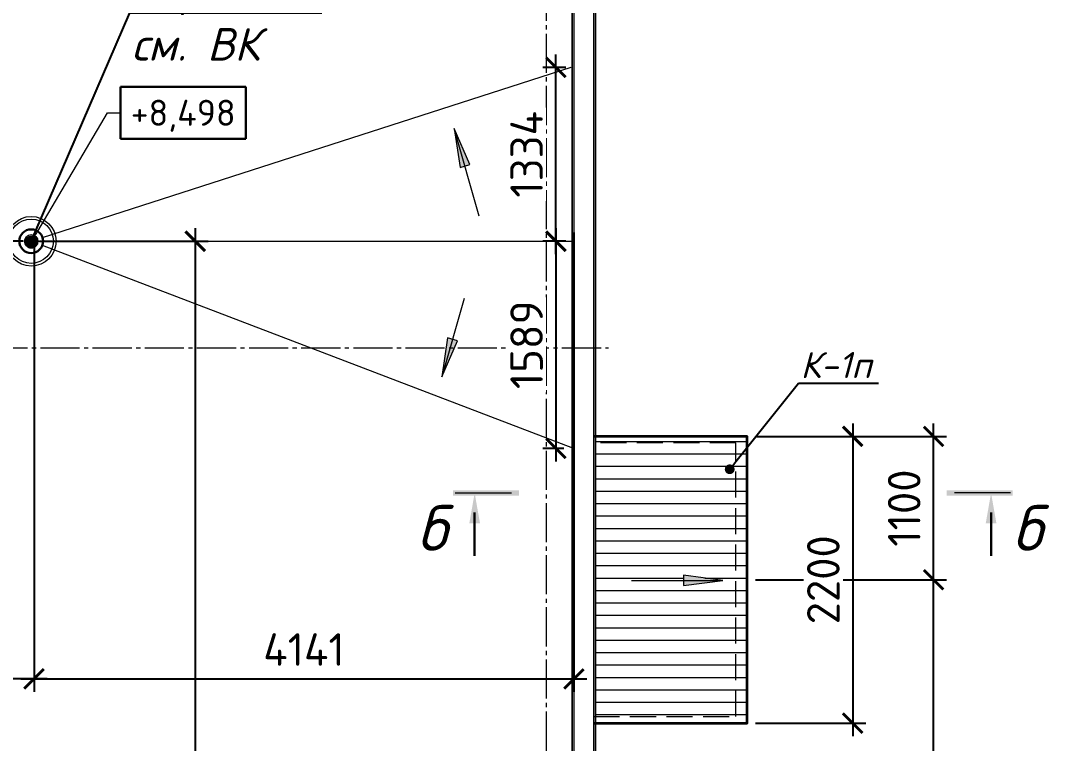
# Model space of a CAD drawing. Header units: millimetres. Extents: x -263990 to 193903, y -164417 to 240530.
# Drawn here: x -84421 to -76530, y -47065 to -41519 of the extents above; entities that cross this region are included whole.
import ezdxf
from ezdxf import colors
from ezdxf.entities.mleader import LeaderData, LeaderLine
from ezdxf.enums import TextEntityAlignment as Align
from ezdxf.math import Vec2, Vec3

# ---------------------------------------------------------------- set-up
doc = ezdxf.new("R2010")
doc.units = ezdxf.units.MM
doc.header["$LTSCALE"] = 20
doc.linetypes.add('CENTER', pattern=[20, 15, -1.7, 1.6, -1.7])
doc.linetypes.add('DASHED', pattern=[7, 5, -2, 0])
doc.layers.get('0').update_dxf_attribs({"lineweight": 0})
doc.layers.get('Defpoints').update_dxf_attribs({"color": 4})
doc.layers.add('_4-3_ маркировка на кладочных планах АР', color=7, linetype='Continuous')
for name, color, linetype, lineweight in [('ANNO-TEXT', 250, 'Continuous', 9), ('Высотные отметки', 7, 'Continuous', 9), ('Козырьки контур', 7, 'DASHED', 18), ('Контур покрытие козырьков', 7, 'Continuous', 35), ('Оси', 7, 'CENTER', 9), ('Размеры', 7, 'Continuous', 9), ('Разрезы', 7, 'Continuous', 9), ('Уклоны в точках', 7, 'Continuous', 9), ('ФЭ парапет', 7, 'Continuous', 18), ('Штриховка козырьки', 252, 'Continuous', 0)]:
    doc.layers.add(name, color=color, linetype=linetype, lineweight=lineweight)
doc.layers.add('Сантехнические приборы', color=7, linetype='Continuous', lineweight=18, true_color=0x0080c0)
doc.styles.add('PDF ISOCPEUR', font='isocpeur.ttf')
doc.styles.add('PDF ISOCPEUR Italic', font='isocpeui.ttf')
doc.dimstyles.new('СПДС размеры', dxfattribs={"dimscale": 100, "dimtxt": 2.5, "dimasz": 1.5, "dimexe": 1, "dimexo": 0.625, "dimgap": 1, "dimtad": 1, "dimdec": 0, "dimtxsty": 'PDF ISOCPEUR', "dimblk": 'ARCHTICK', "dimcen": 2.5, "dimdle": 1, "dimadec": 0, "dimazin": 2, "dimtfac": 0.75, "dimtdec": 0, "dimtmove": 1, "dimatfit": 3, "dimfxl": 1, "dimtfill": 1, "dimtolj": 1, "dimarcsym": 1})

# ---------------------------------------------------------------- blocks, each defined once
blk = doc.blocks.new('*U534')
at = {"layer": 'ФЭ парапет'}
for p, q in [((12269.9, 0), (0, 0)), ((12269.9, -2.6), (0, -2.6)), ((12269.9, -15), (0, -15)), ((12269.9, -165.1), (0, -165.1)), ((12269.9, -177.5), (0, -177.5)), ((12269.9, -180.1), (0, -180.1))]:
    blk.add_line(p, q, dxfattribs=at)
blk = doc.blocks.new('_ArchTick')
at = {"color": 0, "linetype": 'ByBlock', "const_width": 0.15}
blk.add_lwpolyline([(-0.5, -0.5), (0.5, 0.5)], dxfattribs=at)
blk = doc.blocks.new('*D595')
at = {"layer": 'Defpoints', "color": 0, "transparency": 16777216}
for p in [(-80177, -43082.6), (-84318, -43182.5, 29165), (-80177, -46569.6)]:
    blk.add_point(p, dxfattribs=at)
at = {"layer": 'Размеры', "color": 0, "lineweight": -2, "transparency": 16777216}
for p, q in [((-80177, -43145.1), (-80177, -46669.6)), ((-84318, -43245), (-84318, -46669.6)), ((-84418, -46569.6), (-80077, -46569.6))]:
    blk.add_line(p, q, dxfattribs=at)
at = {"layer": 'Размеры', "color": 0, "lineweight": -2, "transparency": 16777216, "xscale": 150, "yscale": 150, "zscale": 150, "rotation": 180}
blk.add_blockref('_ArchTick', (-84318, -46569.6), dxfattribs=at)
at = {"layer": 'Размеры', "color": 0, "lineweight": -2, "transparency": 16777216, "xscale": 150, "yscale": 150, "zscale": 150}
blk.add_blockref('_ArchTick', (-80177, -46569.6), dxfattribs=at)
at = {"layer": 'Размеры', "color": 0, "lineweight": 20, "transparency": 16777216, "insert": (-82247.5, -46344.6), "char_height": 250, "attachment_point": 5, "style": 'PDF ISOCPEUR', "bg_fill": 3, "box_fill_scale": 1.1, "bg_fill_color": 256, "bg_fill_true_color": 13158600, "bg_fill_transparency": 0}
blk.add_mtext('\\A1;4141', dxfattribs=at)
blk = doc.blocks.new('*D593')
at = {"layer": 'Defpoints', "color": 0, "transparency": 16777216}
for p in [(-96409.3, -43235.5), (-84318, -43182.5), (-96409.3, -46569.6)]:
    blk.add_point(p, dxfattribs=at)
at = {"layer": 'Размеры', "color": 0, "lineweight": -2, "transparency": 16777216}
for p, q in [((-84318, -43245), (-84318, -46669.6)), ((-96409.3, -43298), (-96409.3, -46669.6)), ((-84218, -46569.6), (-96509.3, -46569.6))]:
    blk.add_line(p, q, dxfattribs=at)
at = {"layer": 'Размеры', "color": 0, "lineweight": -2, "transparency": 16777216, "xscale": 150, "yscale": 150, "zscale": 150, "rotation": 180}
blk.add_blockref('_ArchTick', (-96409.3, -46569.6), dxfattribs=at)
at = {"layer": 'Размеры', "color": 0, "lineweight": -2, "transparency": 16777216, "xscale": 150, "yscale": 150, "zscale": 150}
blk.add_blockref('_ArchTick', (-84318, -46569.6), dxfattribs=at)
at = {"layer": 'Размеры', "color": 0, "lineweight": 20, "transparency": 16777216, "insert": (-90363.6, -46344.6), "char_height": 250, "attachment_point": 5, "style": 'PDF ISOCPEUR', "bg_fill": 3, "box_fill_scale": 1.1, "bg_fill_color": 256, "bg_fill_true_color": 13158600, "bg_fill_transparency": 0}
blk.add_mtext('\\A1;12091', dxfattribs=at)
blk = doc.blocks.new('109_Водосточная воронка - Радиус 70-1083720-_О__R_8_390_')
at = {"layer": 'Сантехнические приборы', "color": 7}
for radius in [190.5, 169.9, 50.8]:
    blk.add_circle((0, 0), radius, dxfattribs=at)
blk = doc.blocks.new('*D599')
at = {"layer": 'Defpoints', "color": 0, "transparency": 16777216}
for p in [(-84339.5, -43212.3), (-84339.5, -50179.3), (-83081.6, -50179.3)]:
    blk.add_point(p, dxfattribs=at)
at = {"layer": 'Размеры', "color": 0, "lineweight": -2, "transparency": 16777216}
for p, q in [((-83081.6, -43112.3), (-83081.6, -50279.3)), ((-84277, -43212.3), (-82981.6, -43212.3)), ((-84277, -50179.3), (-82981.6, -50179.3))]:
    blk.add_line(p, q, dxfattribs=at)
at = {"layer": 'Размеры', "color": 0, "lineweight": -2, "transparency": 16777216, "xscale": 150, "yscale": 150, "zscale": 150}
for p, rotation in [((-83081.6, -43212.3), 90), ((-83081.6, -50179.3), 270)]:
    blk.add_blockref('_ArchTick', p, dxfattribs=dict(at, rotation=rotation))
at = {"layer": 'Размеры', "color": 0, "transparency": 16777216, "insert": (-83306.6, -47517.8), "char_height": 250, "attachment_point": 5, "rotation": 90, "style": 'PDF ISOCPEUR', "bg_fill": 3, "box_fill_scale": 1.1, "bg_fill_color": 256, "bg_fill_true_color": 13158600, "bg_fill_transparency": 0}
blk.add_mtext('\\A1;6967', dxfattribs=at)
blk = doc.blocks.new('*D600')
at = {"layer": 'Defpoints', "color": 0, "transparency": 16777216}
for p in [(-85204.4, -37873.5), (-84338.9, -37873.5), (-84339.5, -43212.3)]:
    blk.add_point(p, dxfattribs=at)
at = {"layer": 'Размеры', "color": 0, "lineweight": -2, "transparency": 16777216}
for p, q in [((-85204.4, -43312.3), (-85204.4, -37773.5)), ((-84401.4, -37873.5), (-85304.4, -37873.5)), ((-84402, -43212.3), (-85304.4, -43212.3))]:
    blk.add_line(p, q, dxfattribs=at)
at = {"layer": 'Размеры', "color": 0, "lineweight": -2, "transparency": 16777216, "xscale": 150, "yscale": 150, "zscale": 150}
for p, rotation in [((-85204.4, -37873.5), 90), ((-85204.4, -43212.3), 270)]:
    blk.add_blockref('_ArchTick', p, dxfattribs=dict(at, rotation=rotation))
at = {"layer": 'Размеры', "color": 0, "transparency": 16777216, "insert": (-85429.4, -40542.9), "char_height": 250, "attachment_point": 5, "rotation": 90, "style": 'PDF ISOCPEUR', "bg_fill": 3, "box_fill_scale": 1.1, "bg_fill_color": 256, "bg_fill_true_color": 13158600, "bg_fill_transparency": 0}
blk.add_mtext('\\A1;5339', dxfattribs=at)
blk = doc.blocks.new('*D603')
at = {"layer": 'Defpoints', "color": 0, "transparency": 16777216}
for p in [(-80314.9, -41878.3), (-80177, -41878.3), (-80177, -43212.3)]:
    blk.add_point(p, dxfattribs=at)
at = {"layer": 'Размеры', "color": 0, "lineweight": -2, "transparency": 16777216}
for p, q in [((-80314.9, -43312.3), (-80314.9, -41778.3)), ((-80239.5, -41878.3), (-80414.9, -41878.3)), ((-80239.5, -43212.3), (-80414.9, -43212.3))]:
    blk.add_line(p, q, dxfattribs=at)
at = {"layer": 'Размеры', "color": 0, "lineweight": -2, "transparency": 16777216, "xscale": 150, "yscale": 150, "zscale": 150}
for p, rotation in [((-80314.9, -41878.3), 90), ((-80314.9, -43212.3), 270)]:
    blk.add_blockref('_ArchTick', p, dxfattribs=dict(at, rotation=rotation))
at = {"layer": 'Размеры', "color": 0, "transparency": 16777216, "insert": (-80539.9, -42545.3), "char_height": 250, "attachment_point": 5, "rotation": 90, "style": 'PDF ISOCPEUR', "bg_fill": 3, "box_fill_scale": 1.1, "bg_fill_color": 256, "bg_fill_true_color": 13158600, "bg_fill_transparency": 0}
blk.add_mtext('\\A1;1334', dxfattribs=at)
blk = doc.blocks.new('*D604')
at = {"layer": 'Defpoints', "color": 0, "transparency": 16777216}
for p in [(-80192, -43212.3), (-80314.9, -44801.3), (-80192, -44801.3)]:
    blk.add_point(p, dxfattribs=at)
at = {"layer": 'Размеры', "color": 0, "lineweight": -2, "transparency": 16777216}
for p, q in [((-80314.9, -43112.3), (-80314.9, -44901.3)), ((-80254.5, -43212.3), (-80414.9, -43212.3)), ((-80254.5, -44801.3), (-80414.9, -44801.3))]:
    blk.add_line(p, q, dxfattribs=at)
at = {"layer": 'Размеры', "color": 0, "lineweight": -2, "transparency": 16777216, "xscale": 150, "yscale": 150, "zscale": 150}
for p, rotation in [((-80314.9, -43212.3), 90), ((-80314.9, -44801.3), 270)]:
    blk.add_blockref('_ArchTick', p, dxfattribs=dict(at, rotation=rotation))
at = {"layer": 'Размеры', "color": 0, "transparency": 16777216, "insert": (-80539.9, -44006.8), "char_height": 250, "attachment_point": 5, "rotation": 90, "style": 'PDF ISOCPEUR', "bg_fill": 3, "box_fill_scale": 1.1, "bg_fill_color": 256, "bg_fill_true_color": 13158600, "bg_fill_transparency": 0}
blk.add_mtext('\\A1;1589', dxfattribs=at)
blk = doc.blocks.new('_Dot')
at = {"color": 0, "linetype": 'ByBlock', "lineweight": -2}
blk.add_line((-0.5, 0), (-1, 0), dxfattribs=at)
at = {"color": 0, "linetype": 'ByBlock', "const_width": 0.5}
blk.add_lwpolyline([(-0.25, 0, 1), (0.25, 0, 1)], format="xyb", close=True, dxfattribs=at)
blk = doc.blocks.new('*D651')
at = {"layer": 'Defpoints', "color": 0, "transparency": 16777216}
for p in [(-78846.9, -45809.4), (-77418.7, -45809.4), (-79912.3, -50029.4)]:
    blk.add_point(p, dxfattribs=at)
at = {"layer": 'Размеры', "color": 0, "lineweight": -2, "transparency": 16777216}
for p, q in [((-77418.7, -50129.4), (-77418.7, -45709.4)), ((-78784.4, -45809.4), (-77318.7, -45809.4)), ((-79849.8, -50029.4), (-77318.7, -50029.4))]:
    blk.add_line(p, q, dxfattribs=at)
at = {"layer": 'Размеры', "color": 0, "lineweight": -2, "transparency": 16777216, "xscale": 150, "yscale": 150, "zscale": 150}
for p, rotation in [((-77418.7, -45809.4), 90), ((-77418.7, -50029.4), 270)]:
    blk.add_blockref('_ArchTick', p, dxfattribs=dict(at, rotation=rotation))
at = {"layer": 'Размеры', "color": 0, "transparency": 16777216, "insert": (-77643.7, -47919.4), "char_height": 250, "attachment_point": 5, "rotation": 90, "style": 'PDF ISOCPEUR', "bg_fill": 3, "box_fill_scale": 1.1, "bg_fill_color": 256, "bg_fill_true_color": 13158600, "bg_fill_transparency": 0}
blk.add_mtext('\\A1;4220', dxfattribs=at)
blk = doc.blocks.new('*D671')
at = {"layer": 'Defpoints', "color": 0, "transparency": 16777216}
for p in [(-78846.9, -44709.4), (-77418.7, -44709.4), (-78846.9, -45809.4)]:
    blk.add_point(p, dxfattribs=at)
at = {"layer": 'Размеры', "color": 0, "lineweight": -2, "transparency": 16777216}
for p, q in [((-77418.7, -45909.4), (-77418.7, -44609.4)), ((-78784.4, -44709.4), (-77318.7, -44709.4)), ((-78784.4, -45809.4), (-77318.7, -45809.4))]:
    blk.add_line(p, q, dxfattribs=at)
at = {"layer": 'Размеры', "color": 0, "lineweight": -2, "transparency": 16777216, "xscale": 150, "yscale": 150, "zscale": 150}
for p, rotation in [((-77418.7, -44709.4), 90), ((-77418.7, -45809.4), 270)]:
    blk.add_blockref('_ArchTick', p, dxfattribs=dict(at, rotation=rotation))
at = {"layer": 'Размеры', "color": 0, "transparency": 16777216, "insert": (-77643.7, -45259.4), "char_height": 250, "attachment_point": 5, "rotation": 90, "style": 'PDF ISOCPEUR', "bg_fill": 3, "box_fill_scale": 1.1, "bg_fill_color": 256, "bg_fill_true_color": 13158600, "bg_fill_transparency": 0}
blk.add_mtext('\\A1;1100', dxfattribs=at)
blk = doc.blocks.new('*D672')
at = {"layer": 'Defpoints', "color": 0, "transparency": 16777216}
for p in [(-78846.9, -44709.4), (-78846.9, -46909.4), (-78038.9, -46909.4)]:
    blk.add_point(p, dxfattribs=at)
at = {"layer": 'Размеры', "color": 0, "lineweight": -2, "transparency": 16777216}
for p, q in [((-78038.9, -44609.4), (-78038.9, -47009.4)), ((-78784.4, -44709.4), (-77938.9, -44709.4)), ((-78784.4, -46909.4), (-77938.9, -46909.4))]:
    blk.add_line(p, q, dxfattribs=at)
at = {"layer": 'Размеры', "color": 0, "lineweight": -2, "transparency": 16777216, "xscale": 150, "yscale": 150, "zscale": 150}
for p, rotation in [((-78038.9, -44709.4), 90), ((-78038.9, -46909.4), 270)]:
    blk.add_blockref('_ArchTick', p, dxfattribs=dict(at, rotation=rotation))
at = {"layer": 'Размеры', "color": 0, "transparency": 16777216, "insert": (-78263.9, -45809.4), "char_height": 250, "attachment_point": 5, "rotation": 90, "style": 'PDF ISOCPEUR', "bg_fill": 3, "box_fill_scale": 1.1, "bg_fill_color": 256, "bg_fill_true_color": 13158600, "bg_fill_transparency": 0}
blk.add_mtext('\\A1;2200', dxfattribs=at)
blk = doc.blocks.new('ОТМ')
at = {"layer": 'Высотные отметки', "lineweight": 30, "transparency": 16777216}
for p, q in [((-597.7, -259.4), (-597.7, 240.6)), ((-597.7, 240.6), (602.3, 240.6)), ((602.3, 240.6), (602.3, -259.4)), ((602.3, -259.4), (-597.7, -259.4))]:
    blk.add_line(p, q, dxfattribs=at)
at = {"layer": 'Высотные отметки', "transparency": 16777216, "style": 'PDF ISOCPEUR', "flags": 8}
blk.add_attdef('ОТМ', text='', height=250, dxfattribs=at).set_placement((2.3, -9.4), align=Align.MIDDLE_CENTER)
blk = doc.blocks.new('Разрез - Номер вида и Номер листа спереди_3_5 мм-64073-_О__L1_0_000_')
at = {"layer": 'Разрезы'}
for points in [[(9.8, 0.4), (9.8, -0.39), (-0.33, -0.39), (-0.33, 0.4)], [(2.18, -4.67), (3, 0), (3.82, -4.67)]]:
    blk.add_hatch(color=256, dxfattribs=at).paths.add_polyline_path(points, flags=0)
at = {"layer": 'Разрезы', "lineweight": 30}
blk.add_line((3, -3), (3, -9.66), dxfattribs=at)

msp = doc.modelspace()

# ---------------------------------------------------------------- hatches: boundary and pattern name
at = {"layer": 'Уклоны в точках', "lineweight": 20}
msp.add_hatch(color=7, dxfattribs=at).paths.add_polyline_path([(-81094.30898, -42346.29346), (-81050.32762, -42645.66873), (-80974.34223, -42624.08455)], flags=0)

# ---------------------------------------------------------------- linework, layer by layer
at = {"layer": 'Козырьки контур', "ltscale": 2}
msp.add_lwpolyline([(-80026.88926, -46859.36437), (-78933.88926, -46859.36437), (-78933.88926, -44759.36437), (-80026.88926, -44759.36437)], dxfattribs=at)
at = {"layer": 'Оси', "color": 7, "lineweight": 5}
for p, q in [((-80386.88927, -54320.53519), (-80386.88927, -37595.41866)), ((-129068.41441, -44029.36437), (-79912.2678, -44029.36437))]:
    msp.add_line(p, q, dxfattribs=at)
at = {"layer": 'Разрезы'}
msp.add_line((-76827.30917, -45143.37554), (-77258.86501, -45143.37554), dxfattribs=at)
at = {"layer": 'Уклоны в точках', "color": 7, "lineweight": 20}
for p, q in [((-81094.30898, -42346.29346), (-81050.32762, -42645.66873)), ((-80974.34223, -42624.08455), (-81094.30898, -42346.29346)), ((-81050.32762, -42645.66873), (-80974.34223, -42624.08455))]:
    msp.add_line(p, q, dxfattribs=at)
at = {"layer": 'Уклоны в точках', "color": 7}
msp.add_line((-80903.03617, -43019.65422), (-81094.30898, -42346.29346), dxfattribs=at)

# ---------------------------------------------------------------- block references
at = {"layer": 'ФЭ парапет', "rotation": 90.00000000000001}
msp.add_blockref('*U534', (-80191.96006, -50164.43517), dxfattribs=at)

# ---------------------------------------------------------------- texts
at = {"layer": 'ANNO-TEXT', "color": 7, "lineweight": 0, "insert": (-76815.43365, -45236.56218), "char_height": 350, "width": 1970.8683433, "attachment_point": 1, "line_spacing_factor": 1.022761, "style": 'PDF ISOCPEUR Italic'}
msp.add_mtext('б', dxfattribs=at)

# ---------------------------------------------------------------- leaders
at = {"layer": '_4-3_ маркировка на кладочных планах АР'}
ml = msp.add_multileader_mtext('Standard', dxfattribs=at)
ml.set_content('К-1п', color=256, style='PDF ISOCPEUR Italic')
ml.set_leader_properties()
ml.set_arrow_properties(name='DOT')
ml.build(insert=Vec2(0, 0))
ml.multileader.update_dxf_attribs({"text_left_attachment_type": 6, "text_right_attachment_type": 6, "dogleg_length": 0.36, "arrow_head_size": 75})
ctx = ml.context
ctx.base_point, ctx.char_height, ctx.arrow_head_size, ctx.landing_gap_size, ctx.plane_origin = Vec3(-78454.36671, -44301.92208), 200, 75, 15, Vec3(-78982.0469, -44961.62375)
ctx.left_attachment, ctx.right_attachment = 6, 6
notes = []
notes.append((ctx, [(0, (1, 1, 0), (-78454.72671, -44301.92208), (1, 0), 0.36, [(0, [(-78982.0469, -44961.62375)], 0, [])])]))
ctx.mtext.insert, ctx.mtext.flow_direction = Vec3(-78439.36671, -44061.92208), 5
for ctx, leaders in notes:
    for number, flags, end, landing, length, lines in leaders:
        leader = LeaderData()
        leader.index, (leader.has_last_leader_line, leader.has_dogleg_vector, leader.attachment_direction) = number, flags
        leader.last_leader_point, leader.dogleg_vector, leader.dogleg_length = Vec3(end), Vec3(landing), length
        for number, points, colour, breaks in lines:
            line = LeaderLine()
            line.index, line.vertices, line.color, line.breaks = number, Vec3.list(points), colors.encode_raw_color(colour), breaks
            leader.lines.append(line)
        ctx.leaders.append(leader)

# ---------------------------------------------------------------- next in the draw order: dimensions: what is measured, and where the dimension line sits
at = {"layer": 'Размеры', "color": 7, "lineweight": 20}
dim = msp.add_linear_dim(base=(-80176.96006, -46569.648), p1=(-84318.04161, -43182.50923, 29164.99326), p2=(-80176.96006, -43082.5841), dimstyle='СПДС размеры', dxfattribs=at)
dim.commit()
dim.dimension.update_dxf_attribs({"geometry": '*D595', "text_midpoint": (-82247.50083, -46344.648)})
at = {"layer": 'Размеры'}
dim = msp.add_linear_dim(base=(-77418.66144, -45809.36437), p1=(-79912.2678, -50029.36437), p2=(-78846.88926, -45809.36437), angle=90, dimstyle='СПДС размеры', dxfattribs=at)
dim.commit()
dim.dimension.update_dxf_attribs({"geometry": '*D651', "text_midpoint": (-77643.66144, -47919.36437)})

# ---------------------------------------------------------------- next in the draw order: hatches: boundary and pattern name
at = {"layer": 'Уклоны в точках', "lineweight": 20}
for points in [[(-81189.73342, -44253.66334), (-81069.76667, -43975.87225), (-81145.75206, -43954.28807)], [(-79035.37135, -45814.13272), (-79335.37135, -45774.63697), (-79335.37135, -45853.62847)]]:
    msp.add_hatch(color=7, dxfattribs=at).paths.add_polyline_path(points, flags=0)

# ---------------------------------------------------------------- next in the draw order: linework, layer by layer
at = {"layer": 'Контур покрытие козырьков'}
msp.add_lwpolyline([(-80026.88926, -46909.36437), (-78846.88926, -46909.36437), (-78846.88926, -44709.36437), (-80026.88926, -44709.36437)], dxfattribs=at)
at = {"layer": 'Разрезы'}
msp.add_line((-81088.26419, -45143.37554), (-80656.70835, -45143.37554), dxfattribs=at)
at = {"layer": 'Уклоны в точках', "color": 7}
for p, q in [((-81018.97767, -43652.53126), (-81189.73342, -44253.66334)), ((-79735.37135, -45814.13272), (-79035.37135, -45814.13272))]:
    msp.add_line(p, q, dxfattribs=at)
at = {"layer": 'Уклоны в точках', "color": 7, "lineweight": 20}
for p, q in [((-81145.75206, -43954.28807), (-81189.73342, -44253.66334)), ((-81069.76667, -43975.87225), (-81145.75206, -43954.28807)), ((-81189.73342, -44253.66334), (-81069.76667, -43975.87225)), ((-79035.37135, -45814.13272), (-79335.37135, -45774.63697)), ((-79335.37135, -45774.63697), (-79335.37135, -45853.62847)), ((-79335.37135, -45853.62847), (-79035.37135, -45814.13272))]:
    msp.add_line(p, q, dxfattribs=at)

# ---------------------------------------------------------------- next in the draw order: block references
at = {"layer": 'Разрезы', "lineweight": 50, "xscale": 49.99999999999996, "yscale": 49.99999999999996, "zscale": 49.99999999999996}
msp.add_blockref('Разрез - Номер вида и Номер листа спереди_3_5 мм-64073-_О__L1_0_000_', (-81088.26419, -45143.37554), dxfattribs=at)

# ---------------------------------------------------------------- next in the draw order: texts
at = {"layer": 'ANNO-TEXT', "color": 7, "lineweight": 0, "insert": (-81381.82849, -45236.56218), "char_height": 350, "width": 1970.8683433, "attachment_point": 1, "line_spacing_factor": 1.022761, "style": 'PDF ISOCPEUR Italic'}
msp.add_mtext('б', dxfattribs=at)

# ---------------------------------------------------------------- next in the draw order: dimensions: what is measured, and where the dimension line sits
at = {"layer": 'Размеры', "color": 7, "lineweight": 20}
dim = msp.add_linear_dim(base=(-96409.2575, -46569.648), p1=(-84318.04161, -43182.50923), p2=(-96409.2575, -43235.47192), dimstyle='СПДС размеры', dxfattribs=at)
dim.commit()
dim.dimension.update_dxf_attribs({"geometry": '*D593', "text_midpoint": (-90363.64956, -46344.648)})

# ---------------------------------------------------------------- next in the draw order: hatches: boundary and pattern name
at = {"layer": 'Высотные отметки', "lineweight": 20}
h = msp.add_hatch(color=7, dxfattribs=at)
edge = h.paths.add_edge_path(flags=0)
edge.add_arc((-84339.46874, -43212.29358), 40, -0.000000005, 359.999999995)

# ---------------------------------------------------------------- next in the draw order: linework, layer by layer
at = {"color": 7, "lineweight": 30}
msp.add_circle((-84339.46874, -43212.29358, 29164.99326), 91.14788, dxfattribs=at)
at = {"layer": 'Высотные отметки', "color": 7, "lineweight": 20}
msp.add_circle((-84339.46874, -43212.29358, 29164.99326), 40, dxfattribs=at)

# ---------------------------------------------------------------- next in the draw order: block references
at = {"layer": 'Сантехнические приборы', "color": 7}
msp.add_blockref('109_Водосточная воронка - Радиус 70-1083720-_О__R_8_390_', (-84339.46874, -43212.29358, 29218.58679), dxfattribs=at)

# ---------------------------------------------------------------- next in the draw order: dimensions: what is measured, and where the dimension line sits
at = {"layer": 'Размеры'}
dim = msp.add_linear_dim(base=(-77418.66144, -44709.36437), p1=(-78846.88926, -45809.36437), p2=(-78846.88926, -44709.36437), angle=90, dimstyle='СПДС размеры', dxfattribs=at)
dim.commit()
dim.dimension.update_dxf_attribs({"geometry": '*D671', "text_midpoint": (-77643.66144, -45259.36437)})

# ---------------------------------------------------------------- next in the draw order: hatches: boundary and pattern name
at = {"layer": 'Штриховка козырьки'}
h = msp.add_hatch(dxfattribs=at)
h.set_pattern_fill('ANSI31', color=256, scale=30, angle=135)
h.set_pattern_definition([(180, (-106592.97, -50844.34), (-7e-15, -95.25), [])])
h.paths.add_polyline_path([(-78846.88926, -44709.36437), (-80011.88926, -44709.36437), (-80011.88926, -46909.36437), (-78846.88926, -46909.36437)])
edge = h.paths.add_edge_path(flags=16)
edge.add_arc((-78982.0469, -44961.62375), 18.75, 0, 360)
h.paths.add_polyline_path([(-79335.37135, -45774.63697), (-79035.37135, -45814.13272), (-79335.37135, -45853.62847)], flags=16)

# ---------------------------------------------------------------- next in the draw order: block references
at = {"layer": 'Разрезы', "lineweight": 50, "xscale": -49.99999999999996, "yscale": 49.99999999999996, "zscale": 49.99999999999996}
msp.add_blockref('Разрез - Номер вида и Номер листа спереди_3_5 мм-64073-_О__L1_0_000_', (-76827.30917, -45143.37554), dxfattribs=at)

# ---------------------------------------------------------------- next in the draw order: dimensions: what is measured, and where the dimension line sits
at = {"layer": 'Размеры'}
dim = msp.add_linear_dim(base=(-83081.62152, -50179.29358), p1=(-84339.46874, -43212.29358), p2=(-84339.46874, -50179.29358), angle=90, dimstyle='СПДС размеры', dxfattribs=at)
dim.commit()
dim.dimension.update_dxf_attribs({"geometry": '*D599', "text_midpoint": (-83081.62152, -47517.7621), "dimtype": 160})

# ---------------------------------------------------------------- next in the draw order: linework, layer by layer
at = {"color": 7, "lineweight": 9}
msp.add_lwpolyline([(-84252.72184, -43184.13668), (-80198.95252, -41876.57859)], dxfattribs=at)
at = {"color": 7, "lineweight": 9, "elevation": 37.87555}
msp.add_lwpolyline([(-80186.56467, -44798.54918), (-84254.32203, -43244.64372)], dxfattribs=at)

# ---------------------------------------------------------------- next in the draw order: dimensions: what is measured, and where the dimension line sits
at = {"layer": 'Размеры'}
for base, p1, p2, picture, middle in [((-85204.35381, -37873.46627), (-84339.46874, -43212.29358), (-84338.86671, -37873.46627), '*D600', (-85429.35381, -40542.87993)), ((-78038.88962, -46909.36437), (-78846.88926, -44709.36437), (-78846.88926, -46909.36437), '*D672', (-78263.88962, -45809.36437))]:
    dim = msp.add_linear_dim(base=base, p1=p1, p2=p2, angle=90, dimstyle='СПДС размеры', dxfattribs=at)
    dim.commit()
    dim.dimension.update_dxf_attribs({"geometry": picture, "text_midpoint": middle})

# ---------------------------------------------------------------- next in the draw order: linework, layer by layer
at = {"color": 7, "lineweight": 9}
msp.add_lwpolyline([(-84339.46874, -43212.29358), (-80176.96006, -43212.29358)], dxfattribs=at)

# ---------------------------------------------------------------- next in the draw order: leaders
at = {"layer": '_4-3_ маркировка на кладочных планах АР'}
ml = msp.add_multileader_mtext('Standard', dxfattribs=at)
ml.set_content('Воронка\\Pсм. ВК', color=256, style='PDF ISOCPEUR Italic')
ml.set_leader_properties()
ml.set_arrow_properties(name='DOT')
ml.build(insert=Vec2(0, 0))
ml.multileader.update_dxf_attribs({"text_left_attachment_type": 6, "text_right_attachment_type": 6, "dogleg_length": 0.36, "arrow_head_size": 75})
ctx = ml.context
ctx.base_point, ctx.char_height, ctx.arrow_head_size, ctx.landing_gap_size, ctx.plane_origin = Vec3(-83584.03093, -41459.54401), 250, 75, 15, Vec3(-84314.96756, -42904.95678)
ctx.left_attachment, ctx.right_attachment = 6, 6
notes = []
notes.append((ctx, [(0, (1, 1, 0), (-83584.39093, -41459.54401), (1, 0), 0.36, [(0, [(-84339.46874, -43212.29358)], 0, [])])]))
ctx.mtext.insert, ctx.mtext.flow_direction = Vec3(-83569.03093, -41159.54401), 5
at = {"layer": 'Высотные отметки'}
ml = msp.add_multileader_block('Standard', dxfattribs=at)
ml.set_content('ОТМ', color=256, scale=0.8)
ml.set_attribute('ОТМ', '+8,498', width=0)
ml.set_leader_properties(color=256, linetype='ByLayer', lineweight=18)
ml.set_arrow_properties(name='DOT')
ml.build(insert=Vec2(0, 0))
ml.multileader.update_dxf_attribs({"text_left_attachment_type": 6, "text_right_attachment_type": 6, "dogleg_length": 100, "arrow_head_size": 100})
ctx = ml.context
ctx.base_point, ctx.char_height, ctx.arrow_head_size, ctx.landing_gap_size, ctx.plane_origin = Vec3(-83653.57511, -42226.47124, 54800.09994), 300, 100, 0.09, Vec3(-83701.02357, -42921.4654, 54800.09994)
ctx.left_attachment, ctx.right_attachment = 6, 6
notes.append((ctx, [(1, (1, 1, 0), (-83753.57511, -42226.47124, 54800.09994), (1, 0), 100, [(0, [(-84339.46874, -43219.94033, 54800.09994)], 0, [])])]))
ctx.block.insert = Vec3(-83175.41193, -42218.98723, 54800.09994)
for ctx, leaders in notes:
    for number, flags, end, landing, length, lines in leaders:
        leader = LeaderData()
        leader.index, (leader.has_last_leader_line, leader.has_dogleg_vector, leader.attachment_direction) = number, flags
        leader.last_leader_point, leader.dogleg_vector, leader.dogleg_length = Vec3(end), Vec3(landing), length
        for number, points, colour, breaks in lines:
            line = LeaderLine()
            line.index, line.vertices, line.color, line.breaks = number, Vec3.list(points), colors.encode_raw_color(colour), breaks
            leader.lines.append(line)
        ctx.leaders.append(leader)

# ---------------------------------------------------------------- next in the draw order: dimensions: what is measured, and where the dimension line sits
at = {"layer": 'Размеры'}
dim = msp.add_linear_dim(base=(-80314.928, -41878.29358), p1=(-80176.96006, -43212.29358), p2=(-80176.96006, -41878.29358), angle=90, dimstyle='СПДС размеры', dxfattribs=at)
dim.commit()
dim.dimension.update_dxf_attribs({"geometry": '*D603', "text_midpoint": (-80539.928, -42545.29358)})

# ---------------------------------------------------------------- next in the draw order: dimensions: what is measured, and where the dimension line sits
dim = msp.add_linear_dim(base=(-80314.928, -44801.29358), p1=(-80191.96006, -43212.29358), p2=(-80191.96006, -44801.29358), angle=90, dimstyle='СПДС размеры', dxfattribs=at)
dim.commit()
dim.dimension.update_dxf_attribs({"geometry": '*D604', "text_midpoint": (-80539.928, -44006.79358)})

doc.saveas('drawing.dxf')
